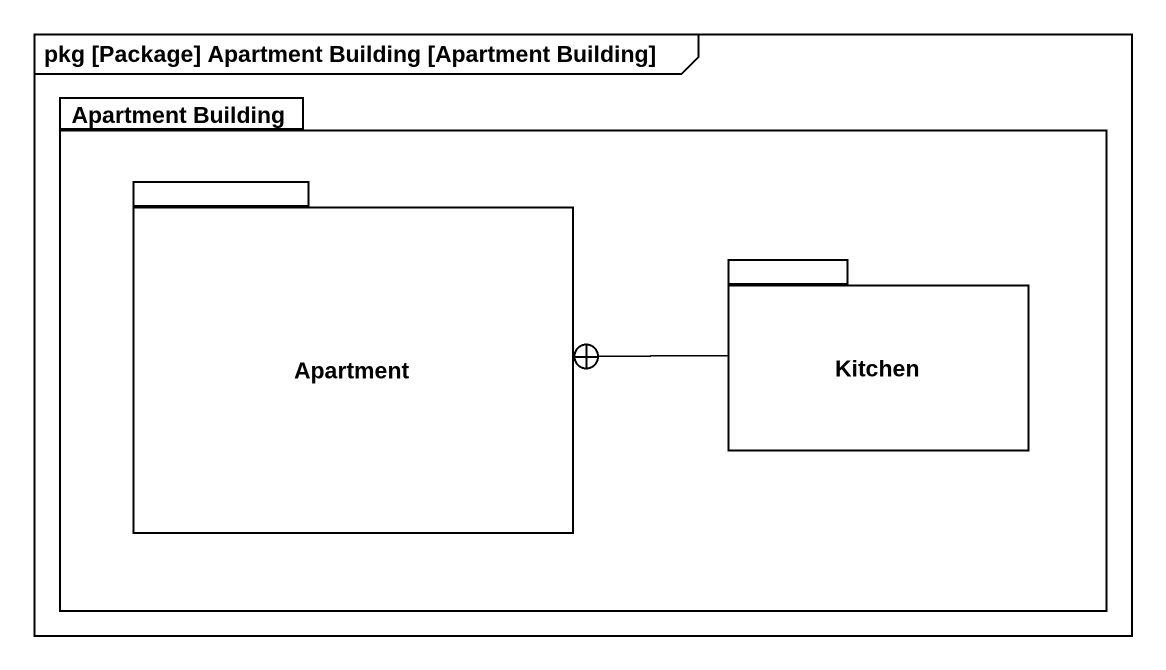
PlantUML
@startuml
mainframe pkg [Package] Apartment Building [Apartment Building]
package "Apartment Building" as Apartment_Building {
  package Apartment {
  }
  package Kitchen {
  }
}
Kitchen -left-+ Apartment
@enduml
